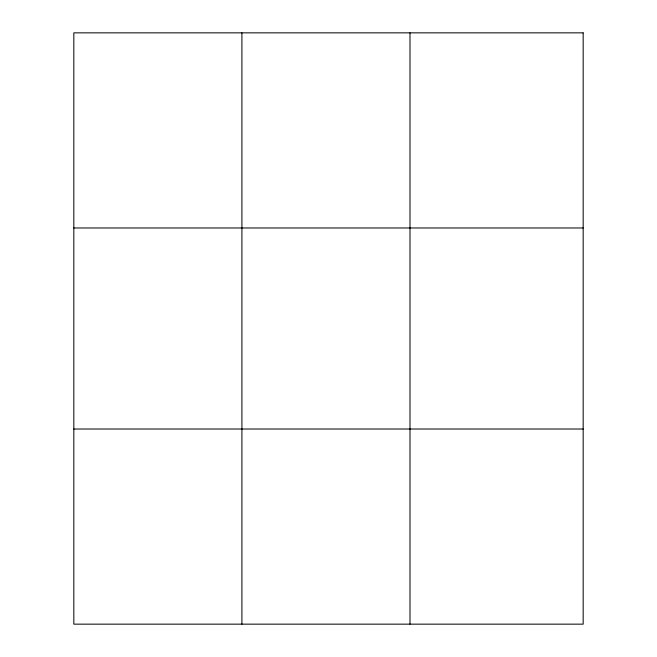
<?xml version="1.0" encoding="UTF-8"?>
<svg xmlns="http://www.w3.org/2000/svg" width="657" height="657" viewBox="0 0 657 657"><rect width="100%" height="100%" fill="white"/><g stroke="black" fill="none" stroke-linecap="round" stroke-linejoin="round"><path stroke-width="0.99" d="M241.916 624.15L241.916 32.85M409.993 624.15L409.993 32.85M73.83 227.979L583.17 227.979M73.83 429.021L583.17 429.021M583.17 32.85L583.17 624.15L73.83 624.15L73.83 32.85L583.17 32.85"/></g></svg>
